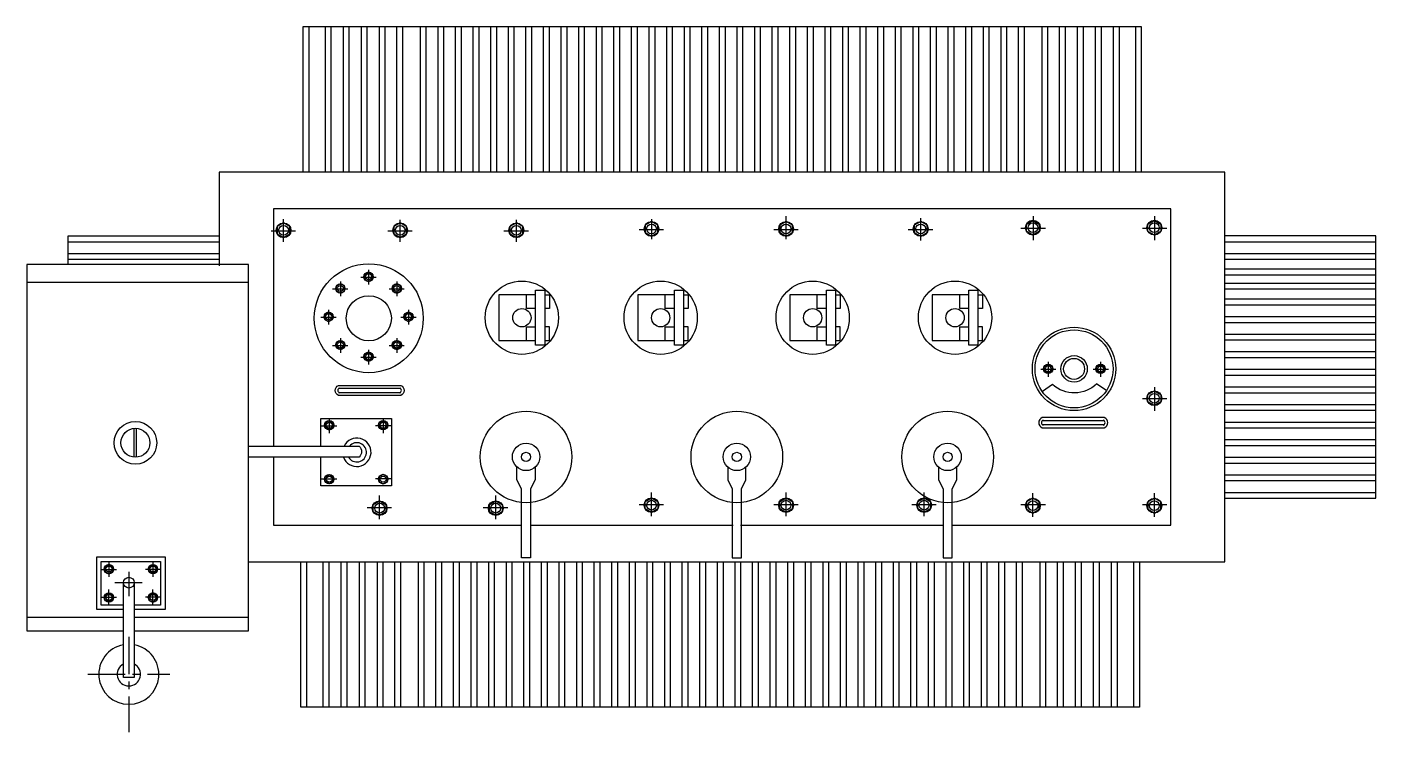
# Model space of a CAD drawing. Header units: millimetres. Extents: x 20927 to 53748, y 38421 to 54891.
# Drawn here: x 32849 to 35150, y 47260 to 48463 of the extents above; entities that cross this region are included whole.
import ezdxf

# ---------------------------------------------------------------- set-up
doc = ezdxf.new("R2010")
doc.units = ezdxf.units.MM
doc.linetypes.add('CENTERX2', pattern=[101.6, 63.5, -12.7, 12.7, -12.7])
doc.linetypes.add('DASHEDX2', pattern=[1.5, 1, -0.5])
doc.layers.add('Btrans.', color=2, linetype='Continuous')
doc.layers.add('HIGHT', color=8, linetype='Continuous')

msp = doc.modelspace()

# ---------------------------------------------------------------- linework, layer by layer
at = {"layer": 'Btrans.'}
for p, q in [((33708.3, 47613), (34053.7, 47613)), ((34353.7, 47613), (34411.5, 47613))]:
    msp.add_line(p, q, dxfattribs=at)
for points in [[(34749.8, 48215.5), (34749.8, 48463), (33319.8, 48463), (33319.8, 48215.5)], [(33227.4, 47550.5), (34892.3, 47550.5), (34892.3, 48215.5), (33177.3, 48215.5), (33177.3, 48055.4)], [(34427.1, 47613), (34799.8, 47613), (34799.8, 48153), (33269.8, 48153), (33269.8, 47748.1)], [(32919.8, 48058.1), (32919.8, 48106.7), (33177.3, 48106.7)], [(34892.3, 47659.2), (35149.8, 47659.2), (35149.8, 48106.7), (34892.3, 48106.7)], [(33269.8, 47729.3), (33269.8, 47613), (33692.7, 47613)], [(34066.2, 47613), (34353.3, 47613)], [(34746.3, 47550.5), (34746.3, 47303), (33316.3, 47303), (33316.3, 47550.5)]]:
    msp.add_lwpolyline(points, dxfattribs=at)
at = {"layer": 'HIGHT'}
for p, q in [((33329.8, 48463), (33329.8, 48215.5)), ((33357.7, 48463), (33357.7, 48215.5)), ((33367.7, 48463), (33367.7, 48215.5)), ((33388.4, 48463), (33388.4, 48215.5)), ((33398.4, 48463), (33398.4, 48215.5)), ((33419.1, 48463), (33419.1, 48215.5)), ((33429.1, 48463), (33429.1, 48215.5)), ((33449.8, 48463), (33449.8, 48215.5)), ((33459.8, 48463), (33459.8, 48215.5)), ((33479.8, 48463), (33479.8, 48215.5)), ((33489.8, 48463), (33489.8, 48215.5)), ((33519.8, 48463), (33519.8, 48215.5)), ((33529.8, 48463), (33529.8, 48215.5)), ((33549.8, 48463), (33549.8, 48215.5)), ((33559.8, 48463), (33559.8, 48215.5)), ((33579.8, 48463), (33579.8, 48215.5)), ((33589.8, 48463), (33589.8, 48215.5)), ((33609.8, 48463), (33609.8, 48215.5)), ((33619.8, 48463), (33619.8, 48215.5)), ((33639.8, 48463), (33639.8, 48215.5)), ((33649.8, 48463), (33649.8, 48215.5)), ((33669.8, 48463), (33669.8, 48215.5)), ((33679.8, 48463), (33679.8, 48215.5)), ((33699.8, 48463), (33699.8, 48215.5)), ((33709.8, 48463), (33709.8, 48215.5)), ((33729.8, 48463), (33729.8, 48215.5)), ((33739.8, 48463), (33739.8, 48215.5)), ((33759.8, 48463), (33759.8, 48215.5)), ((33769.8, 48463), (33769.8, 48215.5)), ((33789.8, 48463), (33789.8, 48215.5)), ((33799.8, 48463), (33799.8, 48215.5)), ((33819.8, 48463), (33819.8, 48215.5)), ((33829.8, 48463), (33829.8, 48215.5)), ((33849.8, 48463), (33849.8, 48215.5)), ((33859.8, 48463), (33859.8, 48215.5)), ((33879.8, 48463), (33879.8, 48215.5)), ((33889.8, 48463), (33889.8, 48215.5)), ((33909.8, 48463), (33909.8, 48215.5)), ((33919.8, 48463), (33919.8, 48215.5)), ((33939.8, 48463), (33939.8, 48215.5)), ((33949.8, 48463), (33949.8, 48215.5)), ((33969.8, 48463), (33969.8, 48215.5)), ((33979.8, 48463), (33979.8, 48215.5)), ((33999.8, 48463), (33999.8, 48215.5)), ((34009.8, 48463), (34009.8, 48215.5)), ((34029.8, 48463), (34029.8, 48215.5)), ((34039.8, 48463), (34039.8, 48215.5)), ((34059.8, 48463), (34059.8, 48215.5)), ((34069.8, 48463), (34069.8, 48215.5)), ((34089.8, 48463), (34089.8, 48215.5)), ((34099.8, 48463), (34099.8, 48215.5)), ((34119.8, 48463), (34119.8, 48215.5)), ((34129.8, 48463), (34129.8, 48215.5)), ((34149.8, 48463), (34149.8, 48215.5)), ((34159.8, 48463), (34159.8, 48215.5)), ((34179.8, 48463), (34179.8, 48215.5)), ((34189.8, 48463), (34189.8, 48215.5)), ((34209.8, 48463), (34209.8, 48215.5)), ((34219.8, 48463), (34219.8, 48215.5)), ((34239.8, 48463), (34239.8, 48215.5)), ((34249.8, 48463), (34249.8, 48215.5)), ((34269.8, 48463), (34269.8, 48215.5)), ((34279.8, 48463), (34279.8, 48215.5)), ((34299.8, 48463), (34299.8, 48215.5)), ((34309.8, 48463), (34309.8, 48215.5)), ((34329.8, 48463), (34329.8, 48215.5)), ((34339.8, 48463), (34339.8, 48215.5)), ((34359.8, 48463), (34359.8, 48215.5)), ((34369.8, 48463), (34369.8, 48215.5)), ((34389.8, 48463), (34389.8, 48215.5)), ((34399.8, 48463), (34399.8, 48215.5)), ((34419.8, 48463), (34419.8, 48215.5)), ((34429.8, 48463), (34429.8, 48215.5)), ((34449.8, 48463), (34449.8, 48215.5)), ((34459.8, 48463), (34459.8, 48215.5)), ((34479.8, 48463), (34479.8, 48215.5)), ((34489.8, 48463), (34489.8, 48215.5)), ((34509.8, 48463), (34509.8, 48215.5)), ((34519.8, 48463), (34519.8, 48215.5)), ((34539.8, 48463), (34539.8, 48215.5)), ((34549.8, 48463), (34549.8, 48215.5)), ((34579.8, 48463), (34579.8, 48215.5)), ((34589.8, 48463), (34589.8, 48215.5)), ((34609.8, 48463), (34609.8, 48215.5)), ((34619.8, 48463), (34619.8, 48215.5)), ((34640.5, 48463), (34640.5, 48215.5)), ((34650.5, 48463), (34650.5, 48215.5)), ((34671.2, 48463), (34671.2, 48215.5)), ((34681.2, 48463), (34681.2, 48215.5)), ((34701.9, 48463), (34701.9, 48215.5)), ((34711.9, 48463), (34711.9, 48215.5)), ((34739.8, 48463), (34739.8, 48215.5)), ((32919.8, 48096.7), (33177.3, 48096.7)), ((34892.3, 48096.7), (35149.8, 48096.7)), ((32919.8, 48076.7), (33177.3, 48076.7)), ((32919.8, 48066.7), (33177.3, 48066.7)), ((34892.3, 48076.7), (35149.8, 48076.7)), ((34892.3, 48066.7), (35149.8, 48066.7)), ((34892.3, 48050.4), (35149.8, 48050.4)), ((34892.3, 48040.4), (35149.8, 48040.4)), ((34892.3, 48026.3), (35149.8, 48026.3)), ((34892.3, 48016.3), (35149.8, 48016.3)), ((34892.3, 47999.2), (35149.8, 47999.2)), ((34892.3, 47989.2), (35149.8, 47989.2)), ((34892.3, 47969.2), (35149.8, 47969.2)), ((34892.3, 47959.2), (35149.8, 47959.2)), ((34892.3, 47939.2), (35149.8, 47939.2)), ((34892.3, 47929.2), (35149.8, 47929.2)), ((34892.3, 47909.2), (35149.8, 47909.2)), ((34892.3, 47899.2), (35149.8, 47899.2)), ((34892.3, 47879.2), (35149.8, 47879.2)), ((34673.8, 47854.4), (34690.5, 47843.4)), ((34892.3, 47869.2), (35149.8, 47869.2)), ((34892.3, 47849.2), (35149.8, 47849.2)), ((33380.8, 47847), (33486.7, 47847)), ((33486.7, 47839.2), (33380.8, 47839.2)), ((34892.3, 47839.2), (35149.8, 47839.2)), ((34892.3, 47819.2), (35149.8, 47819.2)), ((34892.3, 47809.2), (35149.8, 47809.2)), ((34580.6, 47792), (34686.5, 47792)), ((34686.5, 47784.2), (34580.6, 47784.2)), ((34892.3, 47789.2), (35149.8, 47789.2)), ((33031.9, 47778.3), (33031.9, 47729.2)), ((33035.8, 47778.4), (33035.8, 47729.1)), ((34892.3, 47779.2), (35149.8, 47779.2)), ((34892.3, 47759.2), (35149.8, 47759.2)), ((33227.4, 47748.1), (33416, 47748.1)), ((34892.3, 47749.2), (35149.8, 47749.2)), ((34892.3, 47729.2), (35149.8, 47729.2)), ((34892.3, 47719.2), (35149.8, 47719.2)), ((34892.3, 47699.2), (35149.8, 47699.2)), ((34892.3, 47689.2), (35149.8, 47689.2)), ((34892.3, 47669.2), (35149.8, 47669.2)), ((33326.3, 47550.5), (33326.3, 47303)), ((33354.2, 47550.5), (33354.2, 47303)), ((33364.2, 47550.5), (33364.2, 47303)), ((33384.9, 47550.5), (33384.9, 47303)), ((33394.9, 47550.5), (33394.9, 47303)), ((33415.6, 47550.5), (33415.6, 47303)), ((33425.6, 47550.5), (33425.6, 47303)), ((33446.3, 47550.5), (33446.3, 47303)), ((33456.3, 47550.5), (33456.3, 47303)), ((33476.3, 47550.5), (33476.3, 47303)), ((33486.3, 47550.5), (33486.3, 47303)), ((33516.3, 47550.5), (33516.3, 47303)), ((33526.3, 47550.5), (33526.3, 47303)), ((33546.3, 47550.5), (33546.3, 47303)), ((33556.3, 47550.5), (33556.3, 47303)), ((33576.3, 47550.5), (33576.3, 47303)), ((33586.3, 47550.5), (33586.3, 47303)), ((33606.3, 47550.5), (33606.3, 47303)), ((33616.3, 47550.5), (33616.3, 47303)), ((33636.3, 47550.5), (33636.3, 47303)), ((33646.3, 47550.5), (33646.3, 47303)), ((33666.3, 47550.5), (33666.3, 47303)), ((33676.3, 47550.5), (33676.3, 47303)), ((33696.3, 47550.5), (33696.3, 47303)), ((33706.3, 47550.5), (33706.3, 47303)), ((33726.3, 47550.5), (33726.3, 47303)), ((33736.3, 47550.5), (33736.3, 47303)), ((33756.3, 47550.5), (33756.3, 47303)), ((33766.3, 47550.5), (33766.3, 47303)), ((33786.3, 47550.5), (33786.3, 47303)), ((33796.3, 47550.5), (33796.3, 47303)), ((33816.3, 47550.5), (33816.3, 47303)), ((33826.3, 47550.5), (33826.3, 47303)), ((33846.3, 47550.5), (33846.3, 47303)), ((33856.3, 47550.5), (33856.3, 47303)), ((33876.3, 47550.5), (33876.3, 47303)), ((33886.3, 47550.5), (33886.3, 47303)), ((33906.3, 47550.5), (33906.3, 47303)), ((33916.3, 47550.5), (33916.3, 47303)), ((33936.3, 47550.5), (33936.3, 47303)), ((33946.3, 47550.5), (33946.3, 47303)), ((33966.3, 47550.5), (33966.3, 47303)), ((33976.3, 47550.5), (33976.3, 47303)), ((33996.3, 47550.5), (33996.3, 47303)), ((34006.3, 47550.5), (34006.3, 47303)), ((34026.3, 47550.5), (34026.3, 47303)), ((34036.3, 47550.5), (34036.3, 47303)), ((34056.3, 47550.5), (34056.3, 47303)), ((34066.3, 47550.5), (34066.3, 47303)), ((34086.3, 47550.5), (34086.3, 47303)), ((34096.3, 47550.5), (34096.3, 47303)), ((34116.3, 47550.5), (34116.3, 47303)), ((34126.3, 47550.5), (34126.3, 47303)), ((34146.3, 47550.5), (34146.3, 47303)), ((34156.3, 47550.5), (34156.3, 47303)), ((34176.3, 47550.5), (34176.3, 47303)), ((34186.3, 47550.5), (34186.3, 47303)), ((34206.3, 47550.5), (34206.3, 47303)), ((34216.3, 47550.5), (34216.3, 47303)), ((34236.3, 47550.5), (34236.3, 47303)), ((34246.3, 47550.5), (34246.3, 47303)), ((34266.3, 47550.5), (34266.3, 47303)), ((34276.3, 47550.5), (34276.3, 47303)), ((34296.3, 47550.5), (34296.3, 47303)), ((34306.3, 47550.5), (34306.3, 47303)), ((34326.3, 47550.5), (34326.3, 47303)), ((34336.3, 47550.5), (34336.3, 47303)), ((34356.3, 47550.5), (34356.3, 47303)), ((34366.3, 47550.5), (34366.3, 47303)), ((34386.3, 47550.5), (34386.3, 47303)), ((34396.3, 47550.5), (34396.3, 47303)), ((34416.3, 47550.5), (34416.3, 47303)), ((34426.3, 47550.5), (34426.3, 47303)), ((34446.3, 47550.5), (34446.3, 47303)), ((34456.3, 47550.5), (34456.3, 47303)), ((34476.3, 47550.5), (34476.3, 47303)), ((34486.3, 47550.5), (34486.3, 47303)), ((34506.3, 47550.5), (34506.3, 47303)), ((34516.3, 47550.5), (34516.3, 47303)), ((34536.3, 47550.5), (34536.3, 47303)), ((34546.3, 47550.5), (34546.3, 47303)), ((34576.3, 47550.5), (34576.3, 47303)), ((34586.3, 47550.5), (34586.3, 47303)), ((34606.3, 47550.5), (34606.3, 47303)), ((34616.3, 47550.5), (34616.3, 47303)), ((34637, 47550.5), (34637, 47303)), ((34647, 47550.5), (34647, 47303)), ((34667.7, 47550.5), (34667.7, 47303)), ((34677.7, 47550.5), (34677.7, 47303)), ((34698.4, 47550.5), (34698.4, 47303)), ((34708.4, 47550.5), (34708.4, 47303)), ((34736.3, 47550.5), (34736.3, 47303))]:
    msp.add_line(p, q, dxfattribs=at)
at = {"layer": 'HIGHT', "linetype": 'CENTERX2'}
for p, q in [((33286.5, 48135.4), (33286.5, 48096.6)), ((33485.4, 48134.2), (33485.4, 48096.6)), ((33683.5, 48134.2), (33683.5, 48096.6)), ((33914.1, 48135.4), (33914.1, 48100.8)), ((34143.6, 48140.4), (34143.6, 48100.8)), ((34373.1, 48137.1), (34373.1, 48098.7)), ((34565.1, 48140.5), (34565.1, 48099.6)), ((34772.3, 48140.5), (34772.3, 48099.6)), ((33265.7, 48115.1), (33307.4, 48115.1)), ((33464.6, 48115.1), (33506.3, 48115.1)), ((33662.7, 48115.1), (33704.4, 48115.1)), ((33893.2, 48117.4), (33934.9, 48117.4)), ((34122.7, 48117.4), (34164.4, 48117.4)), ((34352.2, 48117.4), (34393.9, 48117.4)), ((34586, 48119.3), (34544.3, 48119.3)), ((34793.1, 48119.3), (34751.4, 48119.3)), ((33418.6, 48036.1), (33444.7, 48036.1)), ((33431.9, 48048.7), (33431.9, 48023.5)), ((33370.5, 48016.2), (33396.5, 48016.2)), ((33383.8, 48028.7), (33383.8, 48003.6)), ((33466.8, 48016.2), (33492.8, 48016.2)), ((33480, 48028.7), (33480, 48003.6)), ((33350.5, 47968), (33376.6, 47968)), ((33363.8, 47980.6), (33363.8, 47955.5)), ((33486.7, 47968), (33512.8, 47968)), ((33500, 47980.6), (33500, 47955.5)), ((33370.5, 47919.9), (33396.5, 47919.9)), ((33383.8, 47932.4), (33383.8, 47907.3)), ((33466.8, 47919.9), (33492.8, 47919.9)), ((33480, 47932.4), (33480, 47907.3)), ((33418.6, 47899.9), (33444.7, 47899.9)), ((33431.9, 47912.5), (33431.9, 47887.4)), ((34604.1, 47879), (34578, 47879)), ((34590.8, 47891.6), (34590.8, 47866.5)), ((34693.4, 47879), (34667.3, 47879)), ((34680.1, 47891.6), (34680.1, 47866.5)), ((34771.9, 47848.7), (34771.9, 47808.5)), ((34793.1, 47828.6), (34751.4, 47828.6)), ((33351.5, 47782.9), (33377.6, 47782.9)), ((33364.8, 47795.5), (33364.8, 47770.3)), ((33470.1, 47782.9), (33444, 47782.9)), ((33456.8, 47795.5), (33456.8, 47770.3)), ((33351.5, 47692.5), (33377.6, 47692.5)), ((33470.1, 47692.5), (33444, 47692.5)), ((33914.4, 47628.5), (33914.4, 47668.7)), ((34143.9, 47628.5), (34143.9, 47668.7)), ((34379.3, 47628.5), (34379.3, 47668.7)), ((34564.7, 47627.7), (34564.7, 47667.9)), ((34771.9, 47627.7), (34771.9, 47667.9)), ((33429.4, 47643.5), (33471.1, 47643.5)), ((33450.7, 47623.4), (33450.7, 47663.6)), ((33627.5, 47643.5), (33669.2, 47643.5)), ((33648.8, 47623.4), (33648.8, 47663.6)), ((33893.2, 47648.6), (33934.9, 47648.6)), ((34122.7, 47648.6), (34164.4, 47648.6)), ((34358.1, 47648.6), (34399.8, 47648.6)), ((34586, 47647.8), (34544.3, 47647.8)), ((34793.1, 47647.8), (34751.4, 47647.8)), ((32989.1, 47550.1), (32989.1, 47524.9)), ((33064.2, 47550.1), (33064.2, 47524.9)), ((32975.8, 47537.5), (33001.9, 47537.5)), ((33023.2, 47533.5), (33023.2, 47492)), ((33077.5, 47537.5), (33051.4, 47537.5)), ((32999.5, 47515.2), (33045.7, 47515.2)), ((32975.8, 47490.7), (33001.9, 47490.7)), ((32989.1, 47478.2), (32989.1, 47503.3)), ((33077.5, 47490.7), (33051.4, 47490.7)), ((33064.2, 47478.2), (33064.2, 47503.3)), ((33023.1, 47422.7), (33023.1, 47260.4)), ((32953.3, 47358.9), (33093.3, 47358.9))]:
    msp.add_line(p, q, dxfattribs=at)
at = {"layer": 'HIGHT', "linetype": 'DASHEDX2'}
for p, q in [((33227.4, 48026.9), (32849.4, 48026.9)), ((32849.4, 47456.6), (33013.8, 47456.6)), ((33032.4, 47456.6), (33227.4, 47456.6))]:
    msp.add_line(p, q, dxfattribs=at)
at = {"layer": 'HIGHT'}
for points in [[(33286.9, 48103.7), (33297.8, 48110), (33297.8, 48122.6), (33286.9, 48128.8), (33276, 48122.6), (33276, 48110)], [(33485.8, 48103.7), (33496.7, 48110), (33496.7, 48122.6), (33485.8, 48128.8), (33474.9, 48122.6), (33474.9, 48110)], [(33683.9, 48103.7), (33694.8, 48110), (33694.8, 48122.6), (33683.9, 48128.8), (33673, 48122.6), (33673, 48110)], [(33914.4, 48106), (33925.3, 48112.3), (33925.3, 48124.9), (33914.4, 48131.1), (33903.5, 48124.9), (33903.5, 48112.3)], [(34143.9, 48106), (34154.8, 48112.3), (34154.8, 48124.9), (34143.9, 48131.1), (34133, 48124.9), (34133, 48112.3)], [(34373.4, 48106), (34384.3, 48112.3), (34384.3, 48124.9), (34373.4, 48131.1), (34362.5, 48124.9), (34362.5, 48112.3)], [(34564.7, 48108), (34553.8, 48114.3), (34553.8, 48126.8), (34564.7, 48133.1), (34575.6, 48126.8), (34575.6, 48114.3)], [(34771.9, 48108), (34761, 48114.3), (34761, 48126.8), (34771.9, 48133.1), (34782.8, 48126.8), (34782.8, 48114.3)], [(33431.9, 48029), (33438.7, 48032.9), (33438.7, 48040.8), (33431.9, 48044.7), (33425.1, 48040.8), (33425.1, 48032.9)], [(33383.8, 48009.1), (33390.6, 48013), (33390.6, 48020.9), (33383.8, 48024.8), (33376.9, 48020.9), (33376.9, 48013)], [(33480, 48009.1), (33486.9, 48013), (33486.9, 48020.9), (33480, 48024.8), (33473.2, 48020.9), (33473.2, 48013)], [(33732.4, 48014), (33732.4, 47920.2), (33716.7, 47920.2), (33716.7, 48014)], [(33969, 48014), (33969, 47920.2), (33953.4, 47920.2), (33953.4, 48014)], [(34228.3, 48014), (34228.3, 47920.2), (34212.7, 47920.2), (34212.7, 48014)], [(34471.1, 48014), (34471.1, 47920.2), (34455.5, 47920.2), (34455.5, 48014)], [(33363.8, 47960.9), (33370.6, 47964.8), (33370.6, 47972.7), (33363.8, 47976.6), (33357, 47972.7), (33357, 47964.8)], [(33500, 47960.9), (33506.8, 47964.8), (33506.8, 47972.7), (33500, 47976.6), (33493.2, 47972.7), (33493.2, 47964.8)], [(33383.8, 47912.8), (33390.6, 47916.7), (33390.6, 47924.6), (33383.8, 47928.5), (33376.9, 47924.6), (33376.9, 47916.7)], [(33480, 47912.8), (33486.9, 47916.7), (33486.9, 47924.6), (33480, 47928.5), (33473.2, 47924.6), (33473.2, 47916.7)], [(33431.9, 47892.8), (33438.7, 47896.8), (33438.7, 47904.6), (33431.9, 47908.6), (33425.1, 47904.6), (33425.1, 47896.8)], [(34590.8, 47871.9), (34584, 47875.9), (34584, 47883.7), (34590.8, 47887.7), (34597.7, 47883.7), (34597.7, 47875.9)], [(34680.1, 47871.9), (34673.3, 47875.9), (34673.3, 47883.7), (34680.1, 47887.7), (34686.9, 47883.7), (34686.9, 47875.9)], [(34771.9, 47817.2), (34761, 47823.5), (34761, 47836.1), (34771.9, 47842.4), (34782.8, 47836.1), (34782.8, 47823.5)], [(33364.8, 47775.8), (33371.6, 47779.7), (33371.6, 47787.6), (33364.8, 47791.5), (33358, 47787.6), (33358, 47779.7)], [(33456.8, 47775.8), (33450, 47779.7), (33450, 47787.6), (33456.8, 47791.5), (33463.6, 47787.6), (33463.6, 47779.7)], [(33364.8, 47699.6), (33371.6, 47695.6), (33371.6, 47687.8), (33364.8, 47683.9), (33358, 47687.8), (33358, 47695.6)], [(33456.8, 47699.6), (33450, 47695.6), (33450, 47687.8), (33456.8, 47683.9), (33463.6, 47687.8), (33463.6, 47695.6)], [(33450.7, 47654.9), (33461.6, 47648.6), (33461.6, 47636), (33450.7, 47629.7), (33439.8, 47636), (33439.8, 47648.6)], [(33648.8, 47654.9), (33659.7, 47648.6), (33659.7, 47636), (33648.8, 47629.7), (33637.9, 47636), (33637.9, 47648.6)], [(33914.4, 47660), (33925.3, 47653.7), (33925.3, 47641.1), (33914.4, 47634.8), (33903.5, 47641.1), (33903.5, 47653.7)], [(34143.9, 47660), (34154.8, 47653.7), (34154.8, 47641.1), (34143.9, 47634.8), (34133, 47641.1), (34133, 47653.7)], [(34379.3, 47660), (34390.2, 47653.7), (34390.2, 47641.1), (34379.3, 47634.8), (34368.4, 47641.1), (34368.4, 47653.7)], [(34564.7, 47659.2), (34553.8, 47652.9), (34553.8, 47640.3), (34564.7, 47634), (34575.6, 47640.3), (34575.6, 47652.9)], [(34771.9, 47659.2), (34761, 47652.9), (34761, 47640.3), (34771.9, 47634), (34782.8, 47640.3), (34782.8, 47652.9)], [(32989.1, 47530.4), (32995.9, 47534.3), (32995.9, 47542.2), (32989.1, 47546.1), (32982.3, 47542.2), (32982.3, 47534.3)], [(33064.2, 47530.4), (33057.4, 47534.3), (33057.4, 47542.2), (33064.2, 47546.1), (33071, 47542.2), (33071, 47534.3)], [(32989.1, 47497.8), (32995.9, 47493.9), (32995.9, 47486), (32989.1, 47482.1), (32982.3, 47486), (32982.3, 47493.9)], [(33064.2, 47497.8), (33057.4, 47493.9), (33057.4, 47486), (33064.2, 47482.1), (33071, 47486), (33071, 47493.9)]]:
    msp.add_lwpolyline(points, close=True, dxfattribs=at)
for points in [[(33032.4, 47433.1), (33227.4, 47433.1), (33227.4, 48058.1), (32849.4, 48058.1), (32849.4, 47433.1), (33013.8, 47433.1)], [(33716.7, 48006.1), (33654.2, 48006.1), (33654.2, 47928), (33716.7, 47928)], [(33716.7, 47982.7), (33701.1, 47982.7), (33701.1, 48006.1)], [(33732.4, 48006.1), (33740.2, 48006.1), (33740.2, 47982.7), (33732.4, 47982.7)], [(33953.4, 48006.1), (33890.9, 48006.1), (33890.9, 47928), (33953.4, 47928)], [(33953.4, 47982.7), (33937.8, 47982.7), (33937.8, 48006.1)], [(33969, 48006.1), (33976.9, 48006.1), (33976.9, 47982.7), (33969, 47982.7)], [(34212.7, 48006.1), (34150.2, 48006.1), (34150.2, 47928), (34212.7, 47928)], [(34212.7, 47982.7), (34197, 47982.7), (34197, 48006.1)], [(34228.3, 48006.1), (34236.1, 48006.1), (34236.1, 47982.7), (34228.3, 47982.7)], [(34455.5, 48006.1), (34393, 48006.1), (34393, 47928), (34455.5, 47928)], [(34455.5, 47982.7), (34439.9, 47982.7), (34439.9, 48006.1)], [(34471.1, 48006.1), (34478.9, 48006.1), (34478.9, 47982.7), (34471.1, 47982.7)], [(33701.1, 47928), (33701.1, 47951.5), (33716.7, 47951.5)], [(33732.4, 47928), (33740.2, 47928), (33740.2, 47951.5), (33732.4, 47951.5)], [(33937.8, 47928), (33937.8, 47951.5), (33953.4, 47951.5)], [(33969, 47928), (33976.9, 47928), (33976.9, 47951.5), (33969, 47951.5)], [(34197, 47928), (34197, 47951.5), (34212.7, 47951.5)], [(34228.3, 47928), (34236.1, 47928), (34236.1, 47951.5), (34228.3, 47951.5)], [(34439.9, 47928), (34439.9, 47951.5), (34455.5, 47951.5)], [(34471.1, 47928), (34478.9, 47928), (34478.9, 47951.5), (34471.1, 47951.5)], [(33350.7, 47748.1), (33350.7, 47795.2), (33470.9, 47795.2), (33470.9, 47680.2), (33350.7, 47680.2), (33350.7, 47729.3)], [(33716.2, 47712.2), (33716.2, 47690.7), (33708.3, 47675), (33708.3, 47557.8), (33692.7, 47557.8), (33692.7, 47675), (33684.9, 47690.7), (33684.9, 47712.2)], [(34044.3, 47712.2), (34044.3, 47690.7), (34052.1, 47675), (34052.1, 47557.8), (34067.7, 47557.8), (34067.7, 47675), (34075.5, 47690.7), (34075.5, 47712.2)], [(34403.7, 47712.2), (34403.7, 47690.7), (34411.5, 47675), (34411.5, 47557.8), (34427.1, 47557.8), (34427.1, 47675), (34434.9, 47690.7), (34434.9, 47712.2)], [(33013.8, 47469.3), (32968.4, 47469.3), (32968.4, 47559), (33084.9, 47559), (33084.9, 47469.3), (33032.4, 47469.3)], [(33013.8, 47477.1), (32976.2, 47477.1), (32976.2, 47551.2), (33077.1, 47551.2), (33077.1, 47477.1), (33032.4, 47477.1)], [(33032.4, 47515.2), (33032.4, 47353.5), (33013.8, 47353.5), (33013.8, 47515.2)]]:
    msp.add_lwpolyline(points, dxfattribs=at)
for points in [[(33486.7, 47834.5), (33380.8, 47834.5, -0.686948), (33380.8, 47851.7), (33486.7, 47851.7, -0.686948)], [(34686.5, 47779.5, 0.686948), (34686.5, 47796.7), (34580.6, 47796.7, 0.686948), (34580.6, 47779.5)]]:
    msp.add_lwpolyline(points, format="xyb", close=True, dxfattribs=at)
for points in [[(34673.8, 47854.4, -0.399758), (34598.2, 47853.4), (34581, 47841)], [(33415.7, 47748.1, -0.438888), (33416, 47729.3), (33227.4, 47729.3)]]:
    msp.add_lwpolyline(points, format="xyb", dxfattribs=at)
for centre, radius in [((33286.9, 48116.3), 12.6), ((33286.9, 48116.3), 8.3), ((33485.8, 48116.3), 12.6), ((33485.8, 48116.3), 8.3), ((33683.9, 48116.3), 12.6), ((33683.9, 48116.3), 8.3), ((33914.4, 48118.6), 12.6), ((33914.4, 48118.6), 8.3), ((34143.9, 48118.6), 12.6), ((34143.9, 48118.6), 8.3), ((34373.4, 48118.6), 12.6), ((34373.4, 48118.6), 8.3), ((34564.7, 48120.6), 12.6), ((34564.7, 48120.6), 8.3), ((34771.9, 48120.6), 12.6), ((34771.9, 48120.6), 8.3), ((33432.3, 47966.2), 92.9), ((33431.9, 48036.9), 7.86), ((33431.9, 48036.9), 5.19), ((33383.8, 48016.9), 7.86), ((33383.8, 48016.9), 5.19), ((33480, 48016.9), 7.86), ((33480, 48016.9), 5.19), ((33693.3, 47967.1), 62.5), ((33930, 47967.1), 62.5), ((34189.2, 47967.1), 62.5), ((34432, 47967.1), 62.5), ((33432.3, 47966.2), 38.5), ((33363.8, 47968.8), 7.86), ((33363.8, 47968.8), 5.19), ((33500, 47968.8), 7.86), ((33500, 47968.8), 5.19), ((33693.3, 47967.1), 15.6), ((33930, 47967.1), 15.6), ((34189.2, 47967.1), 15.6), ((34432, 47967.1), 15.6), ((34634.9, 47879.8), 71.1), ((34634.9, 47879.8), 66.5), ((33383.8, 47920.6), 7.86), ((33383.8, 47920.6), 5.19), ((33480, 47920.6), 7.86), ((33480, 47920.6), 5.19), ((33431.9, 47900.7), 7.86), ((33431.9, 47900.7), 5.19), ((34634.9, 47879.8), 22.6), ((34634.9, 47879.8), 17.9), ((34590.8, 47879.8), 7.86), ((34590.8, 47879.8), 5.19), ((34680.1, 47879.8), 7.86), ((34680.1, 47879.8), 5.19), ((34771.9, 47829.8), 12.6), ((34771.9, 47829.8), 8.3), ((33700.5, 47729.7), 78.1), ((34059.9, 47729.7), 78.1), ((34419.3, 47729.7), 78.1), ((33034.3, 47753.8), 36.4), ((33364.8, 47783.7), 7.86), ((33364.8, 47783.7), 5.19), ((33456.8, 47783.7), 7.86), ((33456.8, 47783.7), 5.19), ((33034.3, 47753.8), 24.7), ((33700.5, 47729.7), 23.4), ((33700.5, 47729.7), 7.81), ((34059.9, 47729.7), 23.4), ((34059.9, 47729.7), 7.81), ((34419.3, 47729.7), 23.4), ((34419.3, 47729.7), 7.81), ((33364.8, 47691.7), 7.86), ((33364.8, 47691.7), 5.19), ((33456.8, 47691.7), 7.86), ((33456.8, 47691.7), 5.19), ((33450.7, 47642.3), 12.6), ((33450.7, 47642.3), 8.3), ((33648.8, 47642.3), 12.6), ((33648.8, 47642.3), 8.3), ((33914.4, 47647.4), 12.6), ((33914.4, 47647.4), 8.3), ((34143.9, 47647.4), 12.6), ((34143.9, 47647.4), 8.3), ((34379.3, 47647.4), 12.6), ((34379.3, 47647.4), 8.3), ((34564.7, 47646.6), 12.6), ((34564.7, 47646.6), 8.3), ((34771.9, 47646.6), 12.6), ((34771.9, 47646.6), 8.3), ((32989.1, 47538.3), 7.86), ((32989.1, 47538.3), 5.19), ((33064.2, 47538.3), 7.86), ((33064.2, 47538.3), 5.19), ((33023.2, 47515.2), 9.18), ((32989.1, 47490), 7.86), ((32989.1, 47490), 5.19), ((33064.2, 47490), 7.86), ((33064.2, 47490), 5.19)]:
    msp.add_circle(centre, radius, dxfattribs=at)
for centre, radius, start, end in [((33384.1, 47843.1), 4.53, 111.0259, 248.9741), ((33483.4, 47843.1), 4.53, 291.0259, 68.9741), ((34583.9, 47788.1), 4.53, 111.0259, 248.9741), ((34683.2, 47788.1), 4.53, 291.0259, 68.9741), ((33411.9, 47737.5), 24.2, 199.8516, 153.9998), ((33411.9, 47737.5), 16.4, 210.1125, 139.6355), ((33023.1, 47358.9), 51.2, 100.4908, 79.5277), ((33023.1, 47358.9), 19.9, 117.8642, 62.1886)]:
    msp.add_arc(centre, radius, start, end, dxfattribs=at)

doc.saveas('drawing.dxf')
